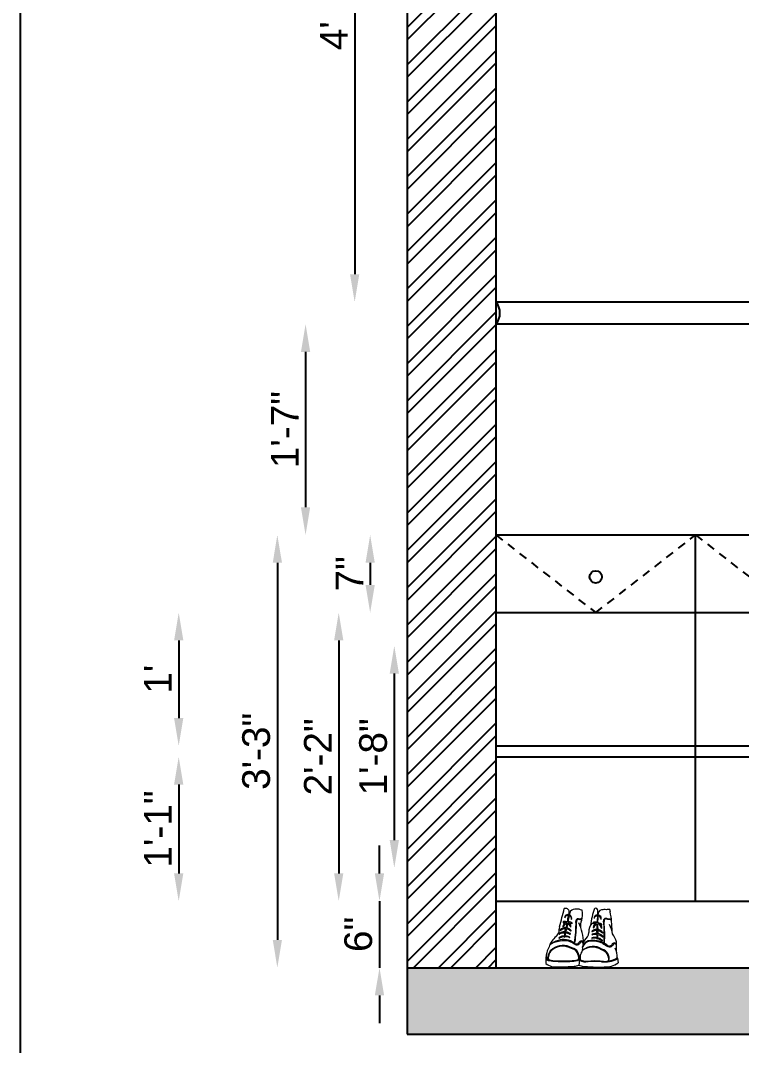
# Model space of a CAD drawing. Header units: feet. Extents: x 2272 to 4893, y 337 to 2916.
# Drawn here: x 3073.9 to 3138.9, y 1820.4 to 1912.8 of the extents above; entities that cross this region are included whole.
import ezdxf

# ---------------------------------------------------------------- set-up
doc = ezdxf.new("R2010")
doc.units = ezdxf.units.FT
doc.linetypes.add('JIS_02_0.7', pattern=[1.35, 0.75, -0.6])
doc.layers.add('cad-block.com', color=4, linetype='Continuous', lineweight=9)
doc.styles.get("Standard").update_dxf_attribs({"font": 'arial.ttf'})
doc.dimstyles.new('ISO-25', dxfattribs={"dimtxt": 2.5, "dimasz": 2.5, "dimexe": 1.25, "dimexo": 0.625, "dimtad": 1, "dimdec": 0, "dimlunit": 4, "dimtxsty": 'Standard', "dimcen": 2.5, "dimse1": 1, "dimse2": 1, "dimadec": 0, "dimazin": 0, "dimtfac": 1, "dimtdec": 0, "dimtmove": 0, "dimatfit": 3, "dimfxl": 1, "dimarcsym": 0})

# ---------------------------------------------------------------- blocks, each defined once
blk = doc.blocks.new('*D274')
at = {"color": 0, "lineweight": -2, "transparency": 16777216}
blk.add_line((3097.077, 1863.913), (3097.077, 1829.913), dxfattribs=at)
at = {"color": 0, "transparency": 16777216}
for points in [[(3096.661, 1863.913), (3097.494, 1863.913), (3097.077, 1866.413)], [(3096.661, 1829.913), (3097.494, 1829.913), (3097.077, 1827.413)]]:
    blk.add_solid(points, dxfattribs=at)
at = {"layer": 'Defpoints', "color": 0, "transparency": 16777216}
for p in [(3116.786, 1866.413), (3097.077, 1827.413), (3116.786, 1827.413)]:
    blk.add_point(p, dxfattribs=at)
at = {"color": 0, "transparency": 16777216, "insert": (3095.175, 1846.913), "char_height": 2.5, "attachment_point": 5, "rotation": 90}
blk.add_mtext('3\'-3"', dxfattribs=at)
blk = doc.blocks.new('*D273')
at = {"color": 0, "lineweight": -2, "transparency": 16777216}
blk.add_line((3107.623, 1853.916), (3107.623, 1838.914), dxfattribs=at)
at = {"color": 0, "transparency": 16777216}
for points in [[(3107.207, 1853.916), (3108.04, 1853.916), (3107.623, 1856.416)], [(3107.207, 1838.914), (3108.04, 1838.914), (3107.623, 1836.414)]]:
    blk.add_solid(points, dxfattribs=at)
at = {"layer": 'Defpoints', "color": 0, "transparency": 16777216}
for p in [(3119.812, 1856.416), (3107.623, 1836.414), (3119.812, 1836.414)]:
    blk.add_point(p, dxfattribs=at)
at = {"color": 0, "transparency": 16777216, "insert": (3105.722, 1846.415), "char_height": 2.5, "attachment_point": 5, "rotation": 90}
blk.add_mtext('1\'-8"', dxfattribs=at)
blk = doc.blocks.new('*D275')
at = {"color": 0, "lineweight": -2, "transparency": 16777216}
blk.add_line((3102.611, 1856.913), (3102.611, 1835.913), dxfattribs=at)
at = {"color": 0, "transparency": 16777216}
for points in [[(3102.194, 1856.913), (3103.028, 1856.913), (3102.611, 1859.413)], [(3102.194, 1835.913), (3103.028, 1835.913), (3102.611, 1833.413)]]:
    blk.add_solid(points, dxfattribs=at)
at = {"layer": 'Defpoints', "color": 0, "transparency": 16777216}
for p in [(3116.786, 1859.413), (3102.611, 1833.413), (3116.786, 1833.413)]:
    blk.add_point(p, dxfattribs=at)
at = {"color": 0, "transparency": 16777216, "insert": (3100.731, 1846.413), "char_height": 2.5, "attachment_point": 5, "rotation": 90}
blk.add_mtext('2\'-2"', dxfattribs=at)
blk = doc.blocks.new('*D276')
at = {"color": 0, "lineweight": -2, "transparency": 16777216}
blk.add_line((3105.447, 1863.913), (3105.447, 1861.913), dxfattribs=at)
at = {"color": 0, "transparency": 16777216}
for points in [[(3105.03, 1863.913), (3105.864, 1863.913), (3105.447, 1866.413)], [(3105.03, 1861.913), (3105.864, 1861.913), (3105.447, 1859.413)]]:
    blk.add_solid(points, dxfattribs=at)
at = {"layer": 'Defpoints', "color": 0, "transparency": 16777216}
for p in [(3116.786, 1866.413), (3105.447, 1859.413), (3116.786, 1859.413)]:
    blk.add_point(p, dxfattribs=at)
at = {"color": 0, "transparency": 16777216, "insert": (3103.572, 1862.913), "char_height": 2.5, "attachment_point": 5, "rotation": 90}
blk.add_mtext('7"', dxfattribs=at)
blk = doc.blocks.new('*D277')
at = {"color": 0, "lineweight": -2, "transparency": 16777216}
for p, q in [((3106.285, 1835.913), (3106.285, 1838.413)), ((3106.285, 1833.413), (3106.285, 1827.413)), ((3106.285, 1824.913), (3106.285, 1822.413))]:
    blk.add_line(p, q, dxfattribs=at)
at = {"color": 0, "transparency": 16777216}
for points in [[(3105.868, 1835.913), (3106.702, 1835.913), (3106.285, 1833.413)], [(3105.868, 1824.913), (3106.702, 1824.913), (3106.285, 1827.413)]]:
    blk.add_solid(points, dxfattribs=at)
at = {"layer": 'Defpoints', "color": 0, "transparency": 16777216}
for p in [(3116.786, 1833.413), (3106.285, 1827.413), (3116.786, 1827.413)]:
    blk.add_point(p, dxfattribs=at)
at = {"color": 0, "transparency": 16777216, "insert": (3104.383, 1830.413), "char_height": 2.5, "attachment_point": 5, "rotation": 90}
blk.add_mtext('6"', dxfattribs=at)
blk = doc.blocks.new('*D278')
at = {"color": 0, "lineweight": -2, "transparency": 16777216}
blk.add_line((3099.621, 1882.913), (3099.621, 1868.913), dxfattribs=at)
at = {"color": 0, "transparency": 16777216}
for points in [[(3099.204, 1882.913), (3100.038, 1882.913), (3099.621, 1885.413)], [(3099.204, 1868.913), (3100.038, 1868.913), (3099.621, 1866.413)]]:
    blk.add_solid(points, dxfattribs=at)
at = {"layer": 'Defpoints', "color": 0, "transparency": 16777216}
for p in [(3116.786, 1885.413), (3099.621, 1866.413), (3116.786, 1866.413)]:
    blk.add_point(p, dxfattribs=at)
at = {"color": 0, "transparency": 16777216, "insert": (3097.741, 1875.913), "char_height": 2.5, "attachment_point": 5, "rotation": 90}
blk.add_mtext('1\'-7"', dxfattribs=at)
blk = doc.blocks.new('*D280')
at = {"color": 0, "lineweight": -2, "transparency": 16777216}
blk.add_line((3104.05, 1932.913), (3104.05, 1889.913), dxfattribs=at)
at = {"color": 0, "transparency": 16777216}
for points in [[(3103.633, 1932.913), (3104.467, 1932.913), (3104.05, 1935.413)], [(3103.633, 1889.913), (3104.467, 1889.913), (3104.05, 1887.413)]]:
    blk.add_solid(points, dxfattribs=at)
at = {"layer": 'Defpoints', "color": 0, "transparency": 16777216}
for p in [(3116.786, 1935.413), (3104.05, 1887.413), (3116.786, 1887.413)]:
    blk.add_point(p, dxfattribs=at)
at = {"color": 0, "transparency": 16777216, "insert": (3102.175, 1911.413), "char_height": 2.5, "attachment_point": 5, "rotation": 90}
blk.add_mtext("4'", dxfattribs=at)
blk = doc.blocks.new('5')
at = {"layer": 'cad-block.com', "color": 20}
for p, q in [((4837.3, 14843.4), (4837.7, 14833.4)), ((4837.7, 14833.4), (4838, 14825.9)), ((4940.3, 14828.6), (4939.7, 14820.9)), ((4939.7, 14820.9), (4950.1, 14817.8)), ((4940.3, 14838.4), (4940.3, 14828.6)), ((4950.1, 14817.8), (4966.3, 14816.7)), ((4966.3, 14816.7), (4983.8, 14815.8)), ((5059.1, 14842.6), (5060.3, 14828.2)), ((4983.8, 14815.8), (5018, 14815.5))]:
    blk.add_line(p, q, dxfattribs=at)
for centre, radius, start, end in [((1097.4, 15945.7), 3914.3, 345.1085, 345.9519), ((4898.5, 14984.8), 11.4, 6.1869, 109.8273), ((4906.4, 14965.9), 11.2, 340.546, 174.5812), ((4905.9, 14963.3), 11.2, 353.6972, 160.6332), ((6237.2, 14707.3), 1356.8, 168.6455, 169.4973), ((4858.1, 14988.1), 51.8, 346.7615, 357.6427), ((4937.7, 14975.1), 26.9, 151.3496, 178.2828), ((4933.5, 14960.9), 33.4, 61.593, 125.6111), ((4904.6, 14977.4), 46.7, 336.3634, 16.0027), ((5190.5, 14917.8), 216.8, 158.8518, 173.0554), ((4997.6, 14964.9), 11.2, 346.0519, 180.0871), ((4991.1, 14989.8), 6.79, 2.8513, 113.8502), ((4946.2, 14981.3), 52.4, 354.244, 9.7782), ((5012, 14977.9), 13.8, 101.4312, 187.8031), ((5019.4, 14941), 51.4, 84.3254, 101.3015), ((5031, 14972.1), 21.1, 80.1559, 108.2077), ((5052.8, 14992.7), 18.1, 179.2153, 203.4212), ((4759, 14928.8), 282.8, 359.2586, 11.5634), ((4908, 14936), 18.7, 54.4941, 163.9619), ((4892.8, 14953.4), 2.11, 75.8858, 261.6726), ((4909, 14931.7), 19, 60.3693, 157.843), ((4897.5, 14934.8), 17.2, 86.9268, 106.9393), ((4896.4, 14935.4), 20.3, 68.1749, 98.8086), ((4882.3, 14948.7), 20.8, 324.6231, 2.9453), ((4889.4, 14946), 15.9, 322.0987, 15.4216), ((4900, 14937.5), 13.3, 13.9567, 71.1017), ((4963.5, 14952.8), 57.4, 158.7696, 178.24), ((4905.3, 14942.3), 9.69, 350.5998, 60.6037), ((4914.8, 14950.3), 4.2, 330.7551, 12.203), ((4543.8, 14949.3), 387, 351.269, 0.9007), ((4545.6, 14948.1), 386.4, 351.3344, 0.8257), ((4937.6, 14957.2), 7.1, 86.2458, 194.7669), ((4938.9, 14955.4), 7.1, 86.2458, 194.7669), ((4941, 14988.3), 24.2, 262.9139, 288.9257), ((4820, 14891.7), 133.5, 359.0274, 26.7105), ((4941.7, 14984.9), 22.5, 263.831, 289.0521), ((5009.5, 14939.7), 65, 163.0438, 181.2379), ((5002, 14926.1), 32.1, 130.6764, 187.7133), ((4985.2, 14951.1), 2.11, 81.3917, 267.1785), ((4999.4, 14935.3), 16.1, 48.977, 167.8671), ((4991.7, 14933.1), 17.2, 84.0912, 112.4452), ((5000.5, 14931.4), 16.1, 54.4423, 161.194), ((4990.6, 14933.6), 20.3, 61.1833, 104.3145), ((4997.3, 14962.2), 11.2, 359.2031, 166.1391), ((4953, 14967.4), 44.7, 341.543, 7.6116), ((4903.5, 14936.1), 92.6, 357.1982, 6.5621), ((4296.4, 14972.9), 702.3, 357.3037, 357.913), ((4296.4, 14972.9), 702.3, 358.3197, 0.0318), ((4991.7, 14933.1), 17.2, 9.4247, 56.1908), ((4990.6, 14933.6), 20.3, 7.0336, 38.9828), ((5005.9, 14946.2), 4.2, 336.261, 17.7089), ((5022.9, 14958.9), 7.1, 86.2458, 194.7669), ((4595.1, 14916.4), 422.8, 356.3066, 5.5211), ((5024.2, 14957.1), 7.1, 86.2458, 194.7669), ((4596.5, 14914.6), 422.8, 356.4479, 5.5211), ((5038, 15018.9), 55, 254.5309, 271.7791), ((5039.3, 15017.2), 55, 254.5309, 270.6437), ((4926.7, 14896), 118.8, 10.4586, 25.0129), ((4843.3, 14937.4), 38.1, 313.1695, 333.6431), ((4960.5, 14918.2), 83.1, 164.9771, 178.4588), ((4895.9, 14877.8), 33.6, 61.4548, 120.6872), ((4880, 14918), 1.17, 129.3882, 319.9644), ((4896.1, 14895.8), 28.6, 53.8873, 126.0787), ((4895.6, 14882.5), 37.8, 65.8304, 112.9751), ((4882.8, 14929.2), 1.02, 128.3166, 274.1598), ((4898, 14914.8), 22, 38.7915, 136.1136), ((4897.5, 14908.9), 24.2, 45.8961, 127.2098), ((4892.2, 14940.9), 2.13, 173.0975, 248.9896), ((4973.5, 14916.6), 78.3, 177.3029, 183.8106), ((4973.5, 14916.6), 78.3, 167.8275, 174.2722), ((4805.7, 14936.3), 94.7, 344.7524, 350.1876), ((4805.7, 14936.3), 94.7, 352.6766, 354.7185), ((4992.5, 14923.3), 92.6, 173.997, 177.3417), ((4912.1, 14917.9), 1.34, 222.6404, 51.9921), ((4918.7, 14943.2), 6.28, 202.7393, 226.041), ((4913.4, 14940), 1.63, 305.1466, 25.8664), ((4914.2, 14927.6), 1.32, 278.4264, 46.7699), ((4936.9, 14924.6), 33.4, 308.1506, 355.1034), ((4981.2, 14925.3), 1.32, 122.1731, 250.5167), ((4981.3, 14915.4), 1.34, 116.9509, 306.3026), ((4994.6, 14909.6), 22, 32.8295, 130.1516), ((4994, 14903.8), 24.2, 41.7333, 123.047), ((4992.8, 14890.7), 28.6, 42.8644, 115.0557), ((4990.7, 14877.5), 37.8, 55.9679, 103.1127), ((4985.8, 14938.6), 2.13, 178.6034, 254.4955), ((5089.3, 14913), 94.7, 178.7555, 184.1907), ((5089.3, 14913), 94.7, 174.2245, 176.2664), ((4903.5, 14936.1), 92.6, 351.6014, 354.9461), ((4920.9, 14925.9), 78.3, 345.1325, 351.6402), ((4997.9, 14939.8), 4.673586151035439e-13, 180.0477, 185.4403), ((4920.9, 14925.9), 78.3, 3.8513, 10.2408), ((4920.9, 14925.9), 78.3, 354.6709, 1.1156), ((5014.3, 14938.9), 6.28, 208.2452, 231.5469), ((5009.3, 14935.2), 1.63, 310.6525, 31.3723), ((5012.3, 14920.9), 1.02, 254.7833, 40.6264), ((4935.2, 14848.7), 128.3, 20.1872, 32.4237), ((4913.5, 14856.3), 69.1, 129.6497, 162.3571), ((4882, 14840.8), 53.3, 100.1928, 126.7923), ((4889.8, 14837.6), 61.4, 103.3288, 129.7922), ((4891.3, 14823.5), 58.1, 62.2989, 124.246), ((4890.5, 14825.6), 53.9, 60.9472, 125.8756), ((4892.9, 14832.8), 63.7, 73.5596, 108.6635), ((4892.9, 14842.7), 57.3, 56.0923, 107.53), ((4879.4, 14905.6), 1.24, 123.2104, 293.2968), ((4897.3, 14871.7), 37.1, 68.6337, 117.9304), ((4973.5, 14916.6), 78.3, 185.7169, 186.9367), ((4805.7, 14936.3), 94.7, 342.0754, 343.1433), ((4911.4, 14906.8), 0.75, 223.3709, 43.399), ((-973, 3320), 12983.7, 62.96786, 63.05215), ((4932.1, 14895.4), 8.93, 215.356, 333.9708), ((4933.5, 14893), 9.48, 234.4805, 329.5249), ((4947.2, 14888), 7.94, 38.3216, 153.3149), ((4947.5, 14887), 5.9, 14.9849, 167.7595), ((4999.2, 14874.3), 48.2, 149.987, 175.6369), ((4975.6, 14871.8), 25.2, 88.8563, 165.9701), ((4975.5, 14869.6), 25.3, 92.554, 162.8619), ((4981.7, 14820.6), 74.6, 65.7086, 95.5942), ((4982.5, 14819.5), 77.8, 55.9016, 94.703), ((4980, 14904.4), 0.75, 125.5441, 305.5721), ((4989.6, 14873), 33.6, 48.2559, 107.4882), ((4987, 14867.2), 37.1, 51.0127, 100.3094), ((5089.3, 14913), 94.7, 185.7998, 186.8676), ((4920.9, 14925.9), 78.3, 342.0064, 343.2262), ((5011.1, 14897.1), 1.24, 235.6462, 45.7326), ((5012.9, 14909.4), 1.17, 208.9787, 39.5549), ((5067.5, 14964.6), 93.8, 234.0469, 245.9702), ((5033.4, 14889.1), 8.93, 215.356, 333.9708), ((5034.8, 14886.6), 9.48, 234.4805, 329.5249), ((5048.5, 14881.6), 7.94, 20.917, 153.3149), ((5050.3, 14878.5), 8.1, 46.5932, 156.0078), ((4768.2, 14880), 287.7, 356.8308, 2.6061), ((4840.6, 14844.6), 3.52, 114.2933, 199.161), ((4852.2, 14850), 13.2, 169.7589, 232.2075), ((4911.9, 14841.7), 73.5, 151.0028, 171.6176), ((4875.2, 14845), 31.3, 122.1708, 190.3311), ((4876.5, 14843.5), 31.2, 124.242, 188.2734), ((4909.1, 14843.7), 30, 351.1674, 75.3031), ((4910.7, 14845.9), 30, 347.5063, 75.3031), ((4979.8, 14842), 36.7, 154.4035, 180.0055), ((4925, 14873.2), 26.6, 324.7327, 10.1914), ((4981.6, 14825.4), 51.2, 57.5432, 127.2226), ((4983.2, 14827.6), 51.2, 57.5432, 129.0017), ((5001.5, 14839.6), 30, 349.4152, 75.3031), ((5003.1, 14841.9), 30, 345.36, 75.3031), ((5008.7, 14849.3), 49.1, 353.1232, 29.94), ((4846.9, 14845.1), 9.78, 189.6022, 279.1171), ((4868.9, 14868.3), 52.5, 233.8365, 276.7629), ((4873.3, 14916.7), 82.5, 249.2709, 277.5951), ((4883.6, 15073.8), 241, 261.612, 272.0226), ((4883.6, 15392.9), 576.7, 269.1523, 274.1277), ((4892.9, 16495.1), 1660.2, 269.7003, 270.9056), ((4904.2, 15035.1), 202.5, 266.5704, 274.0323), ((4913.2, 14920.5), 87.5, 273.4559, 288.026), ((4909.7, 14932.9), 98.2, 275.4674, 288.2775), ((4915.4, 14896.8), 79.7, 277.0454, 287.7918), ((4942.9, 14838.4), 2.66, 88.2279, 238.3893), ((4959.4, 14868), 36.5, 240.7481, 283.5801), ((4948.1, 14841.1), 5.07, 169.5196, 249.7223), ((4966.9, 14906.4), 73.1, 253.6313, 277.6994), ((4980.4, 14416.8), 415.9, 86.0702, 91.7196), ((4984.6, 14432.8), 401.3, 85.634, 91.1261), ((5019, 14918.1), 86.9, 263.3556, 297.0507), ((5017.3, 14914.6), 81.7, 268.5077, 299.4289), ((5021.3, 14881.2), 65.7, 267.1523, 306.3891), ((5055.7, 14842.6), 3.44, 326.6285, 56.0017)]:
    blk.add_arc(centre, radius, start, end, dxfattribs=at)
blk = doc.blocks.new('*D283')
at = {"color": 0, "lineweight": -2, "transparency": 16777216}
blk.add_line((3119.286, 1815.443), (3132.286, 1815.443), dxfattribs=at)
at = {"color": 0, "transparency": 16777216}
for points in [[(3119.286, 1815.86), (3119.286, 1815.026), (3116.786, 1815.443)], [(3132.286, 1815.86), (3132.286, 1815.026), (3134.786, 1815.443)]]:
    blk.add_solid(points, dxfattribs=at)
at = {"layer": 'Defpoints', "color": 0, "transparency": 16777216}
for p in [(3116.786, 1833.413), (3134.786, 1833.413), (3134.786, 1815.443)]:
    blk.add_point(p, dxfattribs=at)
at = {"color": 0, "transparency": 16777216, "insert": (3125.786, 1817.344), "char_height": 2.5, "attachment_point": 5}
blk.add_mtext('1\'-6"', dxfattribs=at)
blk = doc.blocks.new('*D284')
at = {"color": 0, "lineweight": -2, "transparency": 16777216}
blk.add_line((3137.286, 1815.337), (3150.286, 1815.337), dxfattribs=at)
at = {"color": 0, "transparency": 16777216}
for points in [[(3137.286, 1815.754), (3137.286, 1814.92), (3134.786, 1815.337)], [(3150.286, 1815.754), (3150.286, 1814.92), (3152.786, 1815.337)]]:
    blk.add_solid(points, dxfattribs=at)
at = {"layer": 'Defpoints', "color": 0, "transparency": 16777216}
for p in [(3134.786, 1833.413), (3152.786, 1833.413), (3152.786, 1815.337)]:
    blk.add_point(p, dxfattribs=at)
at = {"color": 0, "transparency": 16777216, "insert": (3143.786, 1817.239), "char_height": 2.5, "attachment_point": 5}
blk.add_mtext('1\'-6"', dxfattribs=at)
blk = doc.blocks.new('*D289')
at = {"color": 0, "lineweight": -2, "transparency": 16777216}
blk.add_line((3088.181, 1856.913), (3088.181, 1849.913), dxfattribs=at)
at = {"color": 0, "transparency": 16777216}
for points in [[(3087.764, 1856.913), (3088.598, 1856.913), (3088.181, 1859.413)], [(3087.764, 1849.913), (3088.598, 1849.913), (3088.181, 1847.413)]]:
    blk.add_solid(points, dxfattribs=at)
at = {"layer": 'Defpoints', "color": 0, "transparency": 16777216}
for p in [(3116.786, 1859.413), (3088.181, 1847.413), (3116.786, 1847.413)]:
    blk.add_point(p, dxfattribs=at)
at = {"color": 0, "transparency": 16777216, "insert": (3086.301, 1853.413), "char_height": 2.5, "attachment_point": 5, "rotation": 90}
blk.add_mtext("1'", dxfattribs=at)
blk = doc.blocks.new('*D290')
at = {"color": 0, "lineweight": -2, "transparency": 16777216}
blk.add_line((3088.181, 1843.913), (3088.181, 1835.913), dxfattribs=at)
at = {"color": 0, "transparency": 16777216}
for points in [[(3087.764, 1843.913), (3088.598, 1843.913), (3088.181, 1846.413)], [(3087.764, 1835.913), (3088.598, 1835.913), (3088.181, 1833.413)]]:
    blk.add_solid(points, dxfattribs=at)
at = {"layer": 'Defpoints', "color": 0, "transparency": 16777216}
for p in [(3116.786, 1846.413), (3088.181, 1833.413), (3116.786, 1833.413)]:
    blk.add_point(p, dxfattribs=at)
at = {"color": 0, "transparency": 16777216, "insert": (3086.301, 1839.913), "char_height": 2.5, "attachment_point": 5, "rotation": 90}
blk.add_mtext('1\'-1"', dxfattribs=at)

msp = doc.modelspace()

# ---------------------------------------------------------------- hatches: boundary and pattern name
at = {"true_color": 0x105689}
h = msp.add_hatch(dxfattribs=at)
h.set_pattern_fill('AR-CONC', color=146, scale=0.04)
h.set_pattern_definition([(50, (111.1516, 1086.6236), (7.287387, -0.637563), [0.762, -8.382]), (355, (111.1516, 1086.6236), (-1.409737, 7.642274), [0.6096, -6.705623]), (100.45144, (111.759, 1086.5704), (5.87765, 7.00471), [0.6476, -7.12361]), (46.1842, (111.152, 1088.656), (10.843162, -1.681693), [1.143, -12.573]), (96.63556, (112.055, 1088.515), (9.496165, 9.897045), [0.9714, -10.685424]), (351.18415, (111.152, 1088.656), (9.496165, 9.897045), [0.9144, -10.05839]), (21, (112.1676, 1088.1476), (6.064576, -4.090608), [0.762, -8.382]), (326, (112.1676, 1088.1476), (2.472081, 7.367519), [0.6096, -6.7056]), (71.45144, (112.673, 1087.807), (8.536657, 3.27691), [0.6476, -7.123598]), (37.5, (111.1516, 1086.6236), (0.1235441, 3.3822016), [0, -6.62432, 0, -6.8072, 0, -6.731]), (7.5, (111.1516, 1086.6236), (2.6727865, 4.007223), [0, -3.88112, 0, -6.47192, 0, -2.5654]), (327.5, (108.886, 1086.6236), (5.4236238, -0.2291498), [0, -2.54, 0, -7.9248, 0, -10.5156]), (317.5, (107.87, 1086.6236), (5.925167, 1.0170596), [0, -3.302, 0, -5.26288, 0, -7.4676])])
h.paths.add_polyline_path([(3251.547, 1953.413), (3108.786, 1953.413), (3108.786, 1947.413), (3116.786, 1947.413), (3243.547, 1947.413), (3251.547, 1947.413)])
h.paths.add_polyline_path([(3251.547, 1827.413), (3243.547, 1827.413), (3116.786, 1827.413), (3108.786, 1827.413), (3108.786, 1821.413), (3251.547, 1821.413)])
h = msp.add_hatch(dxfattribs=at)
h.set_pattern_fill('ANSI32', color=146, scale=0.25)
h.set_pattern_definition([(45, (111.1516, 1086.6236), (-1.683798, 1.683798), []), (45, (112.274, 1086.6236), (-1.683798, 1.683798), [])])
h.paths.add_polyline_path([(3251.547, 1947.413), (3243.547, 1947.413), (3243.547, 1827.413), (3244.547, 1827.413), (3244.547, 1935.413), (3250.547, 1935.413), (3250.547, 1827.413), (3251.547, 1827.413)])
h.paths.add_polyline_path([(3116.786, 1947.413), (3108.786, 1947.413), (3108.786, 1827.413), (3116.786, 1827.413)])

# ---------------------------------------------------------------- linework, layer by layer
at = {"color": 146, "true_color": 0x105689}
for p, q in [((3108.786, 1953.413), (3108.786, 1821.413)), ((3116.786, 1947.413), (3116.786, 1827.413)), ((3108.786, 1827.413), (3251.547, 1827.413)), ((3108.786, 1821.413), (3251.547, 1821.413))]:
    msp.add_line(p, q, dxfattribs=at)
at = {"color": 242, "true_color": 0xcd2027}
for p, q in [((3209.786, 1887.413), (3116.786, 1887.413)), ((3209.786, 1885.413), (3116.786, 1885.413))]:
    msp.add_line(p, q, dxfattribs=at)
at = {"color": 2}
for p, q in [((3116.786, 1866.413), (3207.786, 1866.413)), ((3134.786, 1833.413), (3134.786, 1866.413)), ((3116.786, 1859.413), (3207.786, 1859.413)), ((3124.882, 1859.416), (3124.882, 1859.413)), ((3116.786, 1833.413), (3207.786, 1833.413))]:
    msp.add_line(p, q, dxfattribs=at)
at = {"color": 146, "linetype": 'JIS_02_0.7', "true_color": 0x105689}
for p, q in [((3116.786, 1866.413), (3125.786, 1859.413)), ((3125.786, 1859.413), (3134.786, 1866.413)), ((3134.786, 1866.413), (3143.786, 1859.413))]:
    msp.add_line(p, q, dxfattribs=at)
at = {"color": 7, "true_color": 0xffffff}
for p, q in [((3116.786, 1847.413), (3207.786, 1847.413)), ((3116.786, 1846.413), (3207.786, 1846.413))]:
    msp.add_line(p, q, dxfattribs=at)
msp.add_lwpolyline([(3073.915, 2012.699), (3287.69, 2012.699), (3287.69, 1772.68), (3073.915, 1772.68)], close=True)
at = {"color": 2}
msp.add_circle((3125.783, 1862.632), 0.553, dxfattribs=at)
at = {"color": 242, "true_color": 0xcd2027}
msp.add_arc((3115.594, 1886.413), 1.556, 320.01142, 39.98858, dxfattribs=at)

# ---------------------------------------------------------------- block references
at = {"layer": 'cad-block.com', "color": 2, "xscale": 0.02924526304109767, "yscale": 0.02924526304109767, "zscale": 0.02924526304109767}
msp.add_blockref('5', (2979.805, 1394.189), dxfattribs=at)

# ---------------------------------------------------------------- dimensions: what is measured, and where the dimension line sits
at = {"color": 85, "true_color": 0x58ba48}
for base, p1, p2, picture, middle in [((3104.05, 1887.413), (3116.786, 1935.413), (3116.786, 1887.413), '*D280', (3102.175, 1911.413)), ((3105.447, 1859.413), (3116.786, 1866.413), (3116.786, 1859.413), '*D276', (3103.572, 1862.913)), ((3102.611, 1833.413), (3116.786, 1859.413), (3116.786, 1833.413), '*D275', (3100.731, 1846.413)), ((3106.285, 1827.413), (3116.786, 1833.413), (3116.786, 1827.413), '*D277', (3104.383, 1830.413))]:
    dim = msp.add_linear_dim(base=base, p1=p1, p2=p2, angle=90, dimstyle='ISO-25', dxfattribs=at)
    dim.commit()
    dim.dimension.update_dxf_attribs({"geometry": picture, "text_midpoint": middle})
for base, p1, p2, picture, middle in [((3099.621, 1866.413), (3116.786, 1885.413), (3116.786, 1866.413), '*D278', (3099.621, 1875.913)), ((3097.077, 1827.413), (3116.786, 1866.413), (3116.786, 1827.413), '*D274', (3097.077, 1846.913)), ((3107.623, 1836.414), (3119.812, 1856.416), (3119.812, 1836.414), '*D273', (3107.623, 1846.415))]:
    dim = msp.add_linear_dim(base=base, p1=p1, p2=p2, angle=90, dimstyle='ISO-25', dxfattribs=at)
    dim.commit()
    dim.dimension.update_dxf_attribs({"geometry": picture, "text_midpoint": middle, "dimtype": 160})
at = {"color": 7, "true_color": 0xffffff}
for base, p1, p2, picture, middle in [((3088.181, 1847.413), (3116.786, 1859.413), (3116.786, 1847.413), '*D289', (3086.301, 1853.413)), ((3088.181, 1833.413), (3116.786, 1846.413), (3116.786, 1833.413), '*D290', (3086.301, 1839.913))]:
    dim = msp.add_linear_dim(base=base, p1=p1, p2=p2, angle=90, dimstyle='ISO-25', dxfattribs=at)
    dim.commit()
    dim.dimension.update_dxf_attribs({"geometry": picture, "text_midpoint": middle})
at = {"color": 85, "true_color": 0x58ba48}
for base, p1, p2, picture, middle in [((3134.786, 1815.443), (3116.786, 1833.413), (3134.786, 1833.413), '*D283', (3125.786, 1817.344)), ((3152.786, 1815.337), (3134.786, 1833.413), (3152.786, 1833.413), '*D284', (3143.786, 1817.239))]:
    dim = msp.add_linear_dim(base=base, p1=p1, p2=p2, dimstyle='ISO-25', dxfattribs=at)
    dim.commit()
    dim.dimension.update_dxf_attribs({"geometry": picture, "text_midpoint": middle})

doc.saveas('drawing.dxf')
